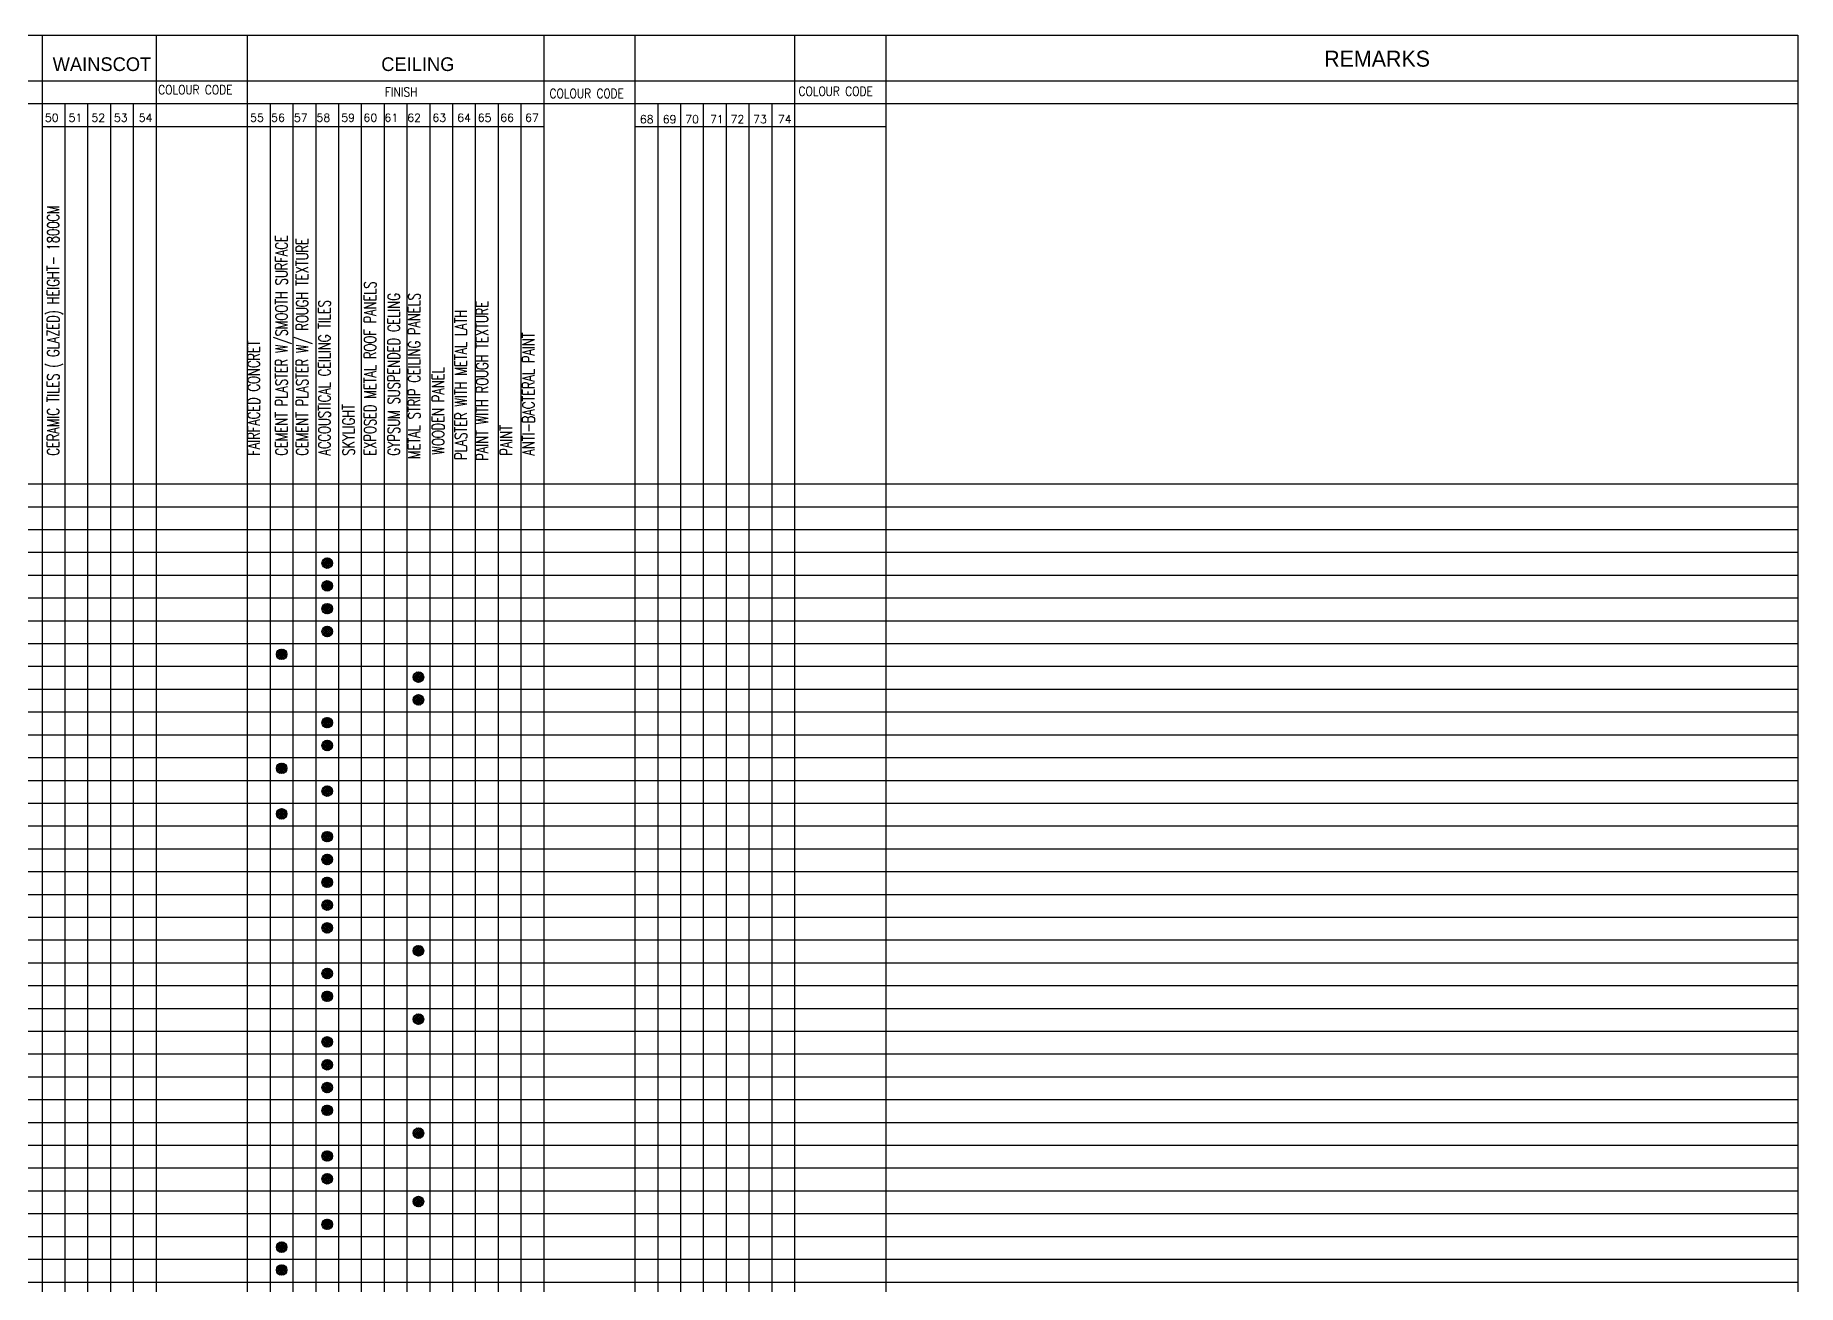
# Model space of a CAD drawing. Extents: x 290399 to 378179, y -92748 to -27662.
# Drawn here: x 334119 to 378179, y -61467 to -30233 of the extents above; entities that cross this region are included whole.
import ezdxf

# ---------------------------------------------------------------- set-up
doc = ezdxf.new("R2010")
doc.units = 0
doc.layers.get('0').update_dxf_attribs({"color": 4, "linetype": 'CONTINUOUS'})
doc.layers.add('TEXT', color=2, linetype='CONTINUOUS')
doc.styles.add('EBORD2', font='romand.shx')
doc.styles.add('STYLE1', font='')
doc.styles.get('STYLE1').set_extended_font_data('Andalus')

msp = doc.modelspace()

# ---------------------------------------------------------------- linework, layer by layer
at = {"color": 2}
for p, q in [((290399, -30233), (378179, -30233)), ((334289, -30233), (334289, -41448)), ((337139, -30233), (337139, -41448)), ((339419, -30233), (339419, -41448)), ((346829, -30233), (346829, -41448)), ((349109, -30233), (349109, -41448)), ((353099, -30233), (353099, -92748)), ((355379, -30233), (355379, -92748)), ((378179, -30233), (378179, -92748)), ((378179, -30233), (378179, -79068)), ((299519, -31373), (378179, -31373)), ((290399, -31943), (378179, -31943)), ((334289, -31943), (334289, -92748)), ((337139, -31943), (337139, -92748)), ((339419, -31943), (339419, -92748)), ((346829, -31943), (346829, -92748)), ((349109, -31943), (349109, -92748)), ((334289, -32513), (346829, -32513)), ((349109, -32513), (355379, -32513)), ((341286, -43427), (341418, -43295)), ((341407, -43559), (341286, -43438)), ((341450, -43556), (341290, -43395)), ((341292, -43467), (341458, -43301)), ((341301, -43365), (341356, -43310)), ((341483, -43543), (341303, -43363)), ((341306, -43498), (341489, -43316)), ((341510, -43523), (341322, -43336)), ((341327, -43524), (341514, -43337)), ((341530, -43498), (341348, -43315)), ((341354, -43543), (341534, -43363)), ((341545, -43466), (341379, -43301)), ((341387, -43556), (341547, -43396)), ((341550, -43426), (341420, -43295)), ((341430, -43559), (341550, -43439)), ((341534, -43363), (341482, -43312)), ((341425, -44130), (341286, -43991)), ((341287, -43978), (341399, -43866)), ((341288, -44023), (341444, -43868)), ((341463, -44122), (341294, -43952)), ((341370, -44121), (341295, -44046)), ((341300, -44057), (341478, -43880)), ((341494, -44106), (341309, -43922)), ((341319, -44085), (341506, -43898)), ((341518, -44084), (341331, -43898)), ((341343, -44107), (341527, -43923)), ((341536, -44057), (341359, -43879)), ((341374, -44122), (341543, -43953)), ((341548, -44022), (341393, -43867)), ((341412, -44130), (341550, -43992)), ((341549, -43977), (341438, -43867)), ((341468, -44120), (341541, -44047)), ((341286, -44578), (341429, -44436)), ((341292, -44526), (341377, -44442)), ((341295, -44616), (341466, -44444)), ((341311, -44645), (341496, -44460)), ((341503, -44669), (341317, -44482)), ((341333, -44669), (341520, -44483)), ((341525, -44645), (341341, -44460)), ((341542, -44615), (341371, -44444)), ((341550, -44577), (341408, -44435)), ((341543, -44524), (341461, -44442)), ((341440, -44698), (341288, -44545)), ((341394, -44698), (341288, -44592)), ((341475, -44687), (341299, -44510)), ((341362, -44687), (341538, -44511)), ((341397, -44698), (341549, -44546)), ((341444, -44697), (341548, -44593)), ((341286, -45131), (341412, -45005)), ((341413, -45270), (341286, -45142)), ((341291, -45173), (341453, -45010)), ((341454, -45265), (341291, -45101)), ((341304, -45205), (341486, -45024)), ((341486, -45251), (341305, -45069)), ((341346, -45248), (341307, -45210)), ((341310, -45061), (341342, -45029)), ((341324, -45231), (341512, -45044)), ((341512, -45230), (341325, -45043)), ((341350, -45251), (341532, -45070)), ((341532, -45204), (341351, -45023)), ((341383, -45265), (341546, -45102)), ((341546, -45172), (341384, -45010)), ((341424, -45270), (341550, -45143)), ((341550, -45130), (341425, -45005)), ((341494, -45246), (341527, -45213)), ((341524, -45058), (341498, -45032)), ((340147, -45726), (340297, -45576)), ((340293, -45839), (340147, -45693)), ((340149, -45678), (340249, -45578)), ((340243, -45835), (340151, -45743)), ((340329, -45829), (340156, -45656)), ((340157, -45762), (340332, -45587)), ((340359, -45813), (340173, -45627)), ((340175, -45790), (340361, -45604)), ((340382, -45790), (340196, -45604)), ((340198, -45813), (340384, -45628)), ((340399, -45761), (340225, -45586)), ((340228, -45830), (340400, -45657)), ((340409, -45725), (340260, -45576)), ((340264, -45839), (340410, -45694)), ((340407, -45677), (340309, -45579)), ((340315, -45835), (340405, -45744)), ((343567, -46296), (343717, -46146)), ((343569, -46248), (343669, -46148)), ((343732, -46405), (343570, -46243)), ((343577, -46332), (343752, -46157)), ((343765, -46392), (343584, -46211)), ((343595, -46360), (343781, -46174)), ((343791, -46372), (343604, -46184)), ((343618, -46383), (343804, -46198)), ((343811, -46346), (343630, -46164)), ((343648, -46400), (343820, -46227)), ((343825, -46314), (343662, -46150)), ((343830, -46273), (343703, -46145)), ((343809, -46206), (343770, -46166)), ((343691, -46410), (343566, -46285)), ((343618, -46382), (343593, -46358)), ((343684, -46409), (343830, -46264)), ((343735, -46405), (343825, -46314)), ((343691, -46980), (343566, -46855)), ((343567, -46866), (343717, -46716)), ((343569, -46818), (343669, -46718)), ((343732, -46975), (343570, -46813)), ((343577, -46902), (343752, -46727)), ((343765, -46962), (343584, -46781)), ((343618, -46952), (343593, -46928)), ((343595, -46930), (343781, -46744)), ((343791, -46942), (343604, -46754)), ((343618, -46953), (343804, -46768)), ((343811, -46916), (343630, -46734)), ((343648, -46970), (343820, -46797)), ((343825, -46884), (343662, -46720)), ((343684, -46979), (343830, -46834)), ((343830, -46843), (343703, -46715)), ((343735, -46975), (343825, -46884)), ((343809, -46776), (343770, -46736)), ((341286, -47417), (341418, -47285)), ((341407, -47549), (341286, -47428)), ((341450, -47546), (341290, -47385)), ((341292, -47457), (341458, -47291)), ((341301, -47355), (341356, -47300)), ((341483, -47533), (341303, -47353)), ((341306, -47488), (341489, -47306)), ((341510, -47513), (341322, -47326)), ((341327, -47514), (341514, -47327)), ((341530, -47488), (341348, -47305)), ((341354, -47533), (341534, -47353)), ((341545, -47456), (341379, -47291)), ((341387, -47546), (341547, -47386)), ((341550, -47416), (341420, -47285)), ((341430, -47549), (341550, -47429)), ((341534, -47353), (341482, -47302)), ((341286, -47987), (341418, -47855)), ((341407, -48119), (341286, -47998)), ((341450, -48116), (341290, -47955)), ((341292, -48027), (341458, -47861)), ((341301, -47925), (341356, -47870)), ((341483, -48103), (341303, -47923)), ((341306, -48058), (341489, -47876)), ((341510, -48083), (341322, -47896)), ((341327, -48084), (341514, -47897)), ((341530, -48058), (341348, -47875)), ((341354, -48103), (341534, -47923)), ((341545, -48026), (341379, -47861)), ((341387, -48116), (341547, -47956)), ((341550, -47986), (341420, -47855)), ((341430, -48119), (341550, -47999)), ((341534, -47923), (341482, -47872)), ((340147, -48576), (340297, -48426)), ((340149, -48528), (340249, -48428)), ((340157, -48612), (340332, -48437)), ((340175, -48640), (340361, -48454)), ((340382, -48640), (340196, -48454)), ((340399, -48611), (340225, -48436)), ((340409, -48575), (340260, -48426)), ((340407, -48527), (340309, -48429)), ((340293, -48689), (340147, -48543)), ((340243, -48685), (340151, -48593)), ((340329, -48679), (340156, -48506)), ((340359, -48663), (340173, -48477)), ((340198, -48663), (340384, -48478)), ((340228, -48680), (340400, -48507)), ((340264, -48689), (340410, -48544)), ((340315, -48685), (340405, -48594)), ((341286, -49127), (341418, -48995)), ((341407, -49259), (341286, -49138)), ((341450, -49256), (341290, -49095)), ((341292, -49167), (341458, -49001)), ((341301, -49065), (341356, -49010)), ((341483, -49243), (341303, -49063)), ((341306, -49198), (341489, -49016)), ((341510, -49223), (341322, -49036)), ((341327, -49224), (341514, -49037)), ((341530, -49198), (341348, -49015)), ((341354, -49243), (341534, -49063)), ((341545, -49166), (341379, -49001)), ((341387, -49256), (341547, -49096)), ((341550, -49126), (341420, -48995)), ((341430, -49259), (341550, -49139)), ((341534, -49063), (341482, -49012)), ((340147, -49716), (340297, -49566)), ((340293, -49829), (340147, -49683)), ((340149, -49668), (340249, -49568)), ((340243, -49825), (340151, -49733)), ((340329, -49819), (340156, -49646)), ((340157, -49752), (340332, -49577)), ((340359, -49803), (340173, -49617)), ((340175, -49780), (340361, -49594)), ((340382, -49780), (340196, -49594)), ((340198, -49803), (340384, -49618)), ((340399, -49751), (340225, -49576)), ((340228, -49820), (340400, -49647)), ((340409, -49715), (340260, -49566)), ((340264, -49829), (340410, -49684)), ((340407, -49667), (340309, -49569)), ((340315, -49825), (340405, -49734)), ((341286, -50267), (341418, -50135)), ((341292, -50307), (341458, -50141)), ((341301, -50205), (341356, -50150)), ((341483, -50383), (341303, -50203)), ((341306, -50338), (341489, -50156)), ((341510, -50363), (341322, -50176)), ((341327, -50364), (341514, -50177)), ((341530, -50338), (341348, -50155)), ((341354, -50383), (341534, -50203)), ((341545, -50306), (341379, -50141)), ((341550, -50266), (341420, -50135)), ((341534, -50203), (341482, -50152)), ((341407, -50399), (341286, -50278)), ((341450, -50396), (341290, -50235)), ((341387, -50396), (341547, -50236)), ((341430, -50399), (341550, -50279)), ((341286, -50837), (341418, -50705)), ((341407, -50969), (341286, -50848)), ((341450, -50966), (341290, -50805)), ((341292, -50877), (341458, -50711)), ((341301, -50775), (341356, -50720)), ((341483, -50953), (341303, -50773)), ((341306, -50908), (341489, -50726)), ((341510, -50933), (341322, -50746)), ((341327, -50934), (341514, -50747)), ((341530, -50908), (341348, -50725)), ((341354, -50953), (341534, -50773)), ((341545, -50876), (341379, -50711)), ((341387, -50966), (341547, -50806)), ((341550, -50836), (341420, -50705)), ((341430, -50969), (341550, -50849)), ((341534, -50773), (341482, -50722)), ((341286, -51407), (341418, -51275)), ((341407, -51539), (341286, -51418)), ((341450, -51536), (341290, -51375)), ((341292, -51447), (341458, -51281)), ((341301, -51345), (341356, -51290)), ((341483, -51523), (341303, -51343)), ((341306, -51478), (341489, -51296)), ((341510, -51503), (341322, -51316)), ((341327, -51504), (341514, -51317)), ((341530, -51478), (341348, -51295)), ((341354, -51523), (341534, -51343)), ((341545, -51446), (341379, -51281)), ((341387, -51536), (341547, -51376)), ((341550, -51406), (341420, -51275)), ((341430, -51539), (341550, -51419)), ((341534, -51343), (341482, -51292)), ((341286, -51977), (341418, -51845)), ((341407, -52109), (341286, -51988)), ((341450, -52106), (341290, -51945)), ((341292, -52017), (341458, -51851)), ((341301, -51915), (341356, -51860)), ((341483, -52093), (341303, -51913)), ((341306, -52048), (341489, -51866)), ((341510, -52073), (341322, -51886)), ((341327, -52074), (341514, -51887)), ((341530, -52048), (341348, -51865)), ((341354, -52093), (341534, -51913)), ((341545, -52016), (341379, -51851)), ((341387, -52106), (341547, -51946)), ((341550, -51976), (341420, -51845)), ((341430, -52109), (341550, -51989)), ((341534, -51913), (341482, -51862)), ((341286, -52547), (341418, -52415)), ((341292, -52587), (341458, -52421)), ((341301, -52485), (341356, -52430)), ((341545, -52586), (341379, -52421)), ((341550, -52546), (341420, -52415)), ((341407, -52679), (341286, -52558)), ((341450, -52676), (341290, -52515)), ((341483, -52663), (341303, -52483)), ((341306, -52618), (341489, -52436)), ((341510, -52643), (341322, -52456)), ((341327, -52644), (341514, -52457)), ((341530, -52618), (341348, -52435)), ((341354, -52663), (341534, -52483)), ((341387, -52676), (341547, -52516)), ((341430, -52679), (341550, -52559)), ((341534, -52483), (341482, -52432)), ((343691, -53250), (343566, -53125)), ((343567, -53136), (343717, -52986)), ((343569, -53088), (343669, -52988)), ((343732, -53245), (343570, -53083)), ((343577, -53172), (343752, -52997)), ((343765, -53232), (343584, -53051)), ((343618, -53222), (343593, -53198)), ((343595, -53200), (343781, -53014)), ((343791, -53212), (343604, -53024)), ((343618, -53223), (343804, -53038)), ((343811, -53186), (343630, -53004)), ((343648, -53240), (343820, -53067)), ((343825, -53154), (343662, -52990)), ((343684, -53249), (343830, -53104)), ((343830, -53113), (343703, -52985)), ((343735, -53245), (343825, -53154)), ((343809, -53046), (343770, -53006)), ((341286, -53687), (341418, -53555)), ((341407, -53819), (341286, -53698)), ((341450, -53816), (341290, -53655)), ((341292, -53727), (341458, -53561)), ((341301, -53625), (341356, -53570)), ((341483, -53803), (341303, -53623)), ((341306, -53758), (341489, -53576)), ((341510, -53783), (341322, -53596)), ((341327, -53784), (341514, -53597)), ((341530, -53758), (341348, -53575)), ((341354, -53803), (341534, -53623)), ((341545, -53726), (341379, -53561)), ((341387, -53816), (341547, -53656)), ((341550, -53686), (341420, -53555)), ((341430, -53819), (341550, -53699)), ((341534, -53623), (341482, -53572)), ((341286, -54257), (341418, -54125)), ((341292, -54297), (341458, -54131)), ((341301, -54195), (341356, -54140)), ((341483, -54373), (341303, -54193)), ((341306, -54328), (341489, -54146)), ((341510, -54353), (341322, -54166)), ((341327, -54354), (341514, -54167)), ((341530, -54328), (341348, -54145)), ((341354, -54373), (341534, -54193)), ((341545, -54296), (341379, -54131)), ((341550, -54256), (341420, -54125)), ((341534, -54193), (341482, -54142)), ((341407, -54389), (341286, -54268)), ((341450, -54386), (341290, -54225)), ((341387, -54386), (341547, -54226)), ((341430, -54389), (341550, -54269)), ((343691, -54960), (343566, -54835)), ((343567, -54846), (343717, -54696)), ((343569, -54798), (343669, -54698)), ((343732, -54955), (343570, -54793)), ((343577, -54882), (343752, -54707)), ((343765, -54942), (343584, -54761)), ((343618, -54932), (343593, -54908)), ((343595, -54910), (343781, -54724)), ((343791, -54922), (343604, -54734)), ((343618, -54933), (343804, -54748)), ((343811, -54896), (343630, -54714)), ((343648, -54950), (343820, -54777)), ((343825, -54864), (343662, -54700)), ((343684, -54959), (343830, -54814)), ((343830, -54823), (343703, -54695)), ((343735, -54955), (343825, -54864)), ((343809, -54756), (343770, -54716)), ((341286, -55397), (341418, -55265)), ((341407, -55529), (341286, -55408)), ((341450, -55526), (341290, -55365)), ((341292, -55437), (341458, -55271)), ((341301, -55335), (341356, -55280)), ((341483, -55513), (341303, -55333)), ((341306, -55468), (341489, -55286)), ((341510, -55493), (341322, -55306)), ((341327, -55494), (341514, -55307)), ((341530, -55468), (341348, -55285)), ((341354, -55513), (341534, -55333)), ((341545, -55436), (341379, -55271)), ((341387, -55526), (341547, -55366)), ((341550, -55396), (341420, -55265)), ((341430, -55529), (341550, -55409)), ((341534, -55333), (341482, -55282)), ((341286, -55967), (341418, -55835)), ((341450, -56096), (341290, -55935)), ((341292, -56007), (341458, -55841)), ((341301, -55905), (341356, -55850)), ((341483, -56083), (341303, -55903)), ((341306, -56038), (341489, -55856)), ((341510, -56063), (341322, -55876)), ((341327, -56064), (341514, -55877)), ((341530, -56038), (341348, -55855)), ((341354, -56083), (341534, -55903)), ((341545, -56006), (341379, -55841)), ((341387, -56096), (341547, -55936)), ((341550, -55966), (341420, -55835)), ((341534, -55903), (341482, -55852)), ((341407, -56099), (341286, -55978)), ((341430, -56099), (341550, -55979)), ((341286, -56537), (341418, -56405)), ((341407, -56669), (341286, -56548)), ((341450, -56666), (341290, -56505)), ((341292, -56577), (341458, -56411)), ((341301, -56475), (341356, -56420)), ((341483, -56653), (341303, -56473)), ((341306, -56608), (341489, -56426)), ((341510, -56633), (341322, -56446)), ((341327, -56634), (341514, -56447)), ((341530, -56608), (341348, -56425)), ((341354, -56653), (341534, -56473)), ((341545, -56576), (341379, -56411)), ((341387, -56666), (341547, -56506)), ((341550, -56536), (341420, -56405)), ((341430, -56669), (341550, -56549)), ((341534, -56473), (341482, -56422)), ((341286, -57107), (341418, -56975)), ((341407, -57239), (341286, -57118)), ((341450, -57236), (341290, -57075)), ((341292, -57147), (341458, -56981)), ((341301, -57045), (341356, -56990)), ((341483, -57223), (341303, -57043)), ((341306, -57178), (341489, -56996)), ((341510, -57203), (341322, -57016)), ((341327, -57204), (341514, -57017)), ((341530, -57178), (341348, -56995)), ((341354, -57223), (341534, -57043)), ((341545, -57146), (341379, -56981)), ((341387, -57236), (341547, -57076)), ((341550, -57106), (341420, -56975)), ((341430, -57239), (341550, -57119)), ((341534, -57043), (341482, -56992)), ((343691, -57810), (343566, -57685)), ((343567, -57696), (343717, -57546)), ((343569, -57648), (343669, -57548)), ((343732, -57805), (343570, -57643)), ((343577, -57732), (343752, -57557)), ((343765, -57792), (343584, -57611)), ((343595, -57760), (343781, -57574)), ((343791, -57772), (343604, -57584)), ((343618, -57783), (343804, -57598)), ((343811, -57746), (343630, -57564)), ((343648, -57800), (343820, -57627)), ((343825, -57714), (343662, -57550)), ((343684, -57809), (343830, -57664)), ((343830, -57673), (343703, -57545)), ((343735, -57805), (343825, -57714)), ((343809, -57606), (343770, -57566)), ((341286, -58247), (341418, -58115)), ((341292, -58287), (341458, -58121)), ((341301, -58185), (341356, -58130)), ((341306, -58318), (341489, -58136)), ((341510, -58343), (341322, -58156)), ((341327, -58344), (341514, -58157)), ((341530, -58318), (341348, -58135)), ((341545, -58286), (341379, -58121)), ((341550, -58246), (341420, -58115)), ((341534, -58183), (341482, -58132)), ((343618, -57782), (343593, -57758)), ((341407, -58379), (341286, -58258)), ((341450, -58376), (341290, -58215)), ((341483, -58363), (341303, -58183)), ((341354, -58363), (341534, -58183)), ((341387, -58376), (341547, -58216)), ((341430, -58379), (341550, -58259)), ((341286, -58817), (341418, -58685)), ((341407, -58949), (341286, -58828)), ((341450, -58946), (341290, -58785)), ((341292, -58857), (341458, -58691)), ((341301, -58755), (341356, -58700)), ((341483, -58933), (341303, -58753)), ((341306, -58888), (341489, -58706)), ((341510, -58913), (341322, -58726)), ((341327, -58914), (341514, -58727)), ((341530, -58888), (341348, -58705)), ((341354, -58933), (341534, -58753)), ((341545, -58856), (341379, -58691)), ((341387, -58946), (341547, -58786)), ((341550, -58816), (341420, -58685)), ((341430, -58949), (341550, -58829)), ((341534, -58753), (341482, -58702)), ((343691, -59520), (343566, -59395)), ((343567, -59406), (343717, -59256)), ((343569, -59358), (343669, -59258)), ((343732, -59515), (343570, -59353)), ((343577, -59442), (343752, -59267)), ((343765, -59502), (343584, -59321)), ((343618, -59492), (343593, -59468)), ((343595, -59470), (343781, -59284)), ((343791, -59482), (343604, -59294)), ((343618, -59493), (343804, -59308)), ((343811, -59456), (343630, -59274)), ((343648, -59510), (343820, -59337)), ((343825, -59424), (343662, -59260)), ((343684, -59519), (343830, -59374)), ((343830, -59383), (343703, -59255)), ((343735, -59515), (343825, -59424)), ((343809, -59316), (343770, -59276)), ((341286, -59957), (341418, -59825)), ((341292, -59997), (341458, -59831)), ((341301, -59895), (341356, -59840)), ((341483, -60073), (341303, -59893)), ((341306, -60028), (341489, -59846)), ((341510, -60053), (341322, -59866)), ((341327, -60054), (341514, -59867)), ((341530, -60028), (341348, -59845)), ((341354, -60073), (341534, -59893)), ((341545, -59996), (341379, -59831)), ((341550, -59956), (341420, -59825)), ((341534, -59893), (341482, -59842)), ((341407, -60089), (341286, -59968)), ((341450, -60086), (341290, -59925)), ((341387, -60086), (341547, -59926)), ((341430, -60089), (341550, -59969)), ((340147, -60546), (340297, -60396)), ((340293, -60659), (340147, -60513)), ((340149, -60498), (340249, -60398)), ((340243, -60655), (340151, -60563)), ((340329, -60649), (340156, -60476)), ((340157, -60582), (340332, -60407)), ((340359, -60633), (340173, -60447)), ((340175, -60610), (340361, -60424)), ((340382, -60610), (340196, -60424)), ((340198, -60633), (340384, -60448)), ((340399, -60581), (340225, -60406)), ((340228, -60650), (340400, -60477)), ((340409, -60545), (340260, -60396)), ((340264, -60659), (340410, -60514)), ((340407, -60497), (340309, -60399)), ((340315, -60655), (340405, -60564)), ((340147, -61116), (340297, -60966)), ((340293, -61229), (340147, -61083)), ((340149, -61068), (340249, -60968)), ((340243, -61225), (340151, -61133)), ((340329, -61219), (340156, -61046)), ((340157, -61152), (340332, -60977)), ((340359, -61203), (340173, -61017)), ((340175, -61180), (340361, -60994)), ((340382, -61180), (340196, -60994)), ((340198, -61203), (340384, -61018)), ((340399, -61151), (340225, -60976)), ((340228, -61220), (340400, -61047)), ((340409, -61115), (340260, -60966)), ((340264, -61229), (340410, -61084)), ((340407, -61067), (340309, -60969)), ((340315, -61225), (340405, -61134))]:
    msp.add_line(p, q, dxfattribs=at)
at = {"color": 5}
for p, q in [((334859, -31943), (334859, -92748)), ((335429, -31943), (335429, -92748)), ((335999, -31943), (335999, -92748)), ((336569, -31943), (336569, -92748)), ((339989, -31943), (339989, -92748)), ((340559, -31943), (340559, -92748)), ((341129, -31943), (341129, -92748)), ((341699, -31943), (341699, -92748)), ((342269, -31943), (342269, -92748)), ((342839, -31943), (342839, -92748)), ((343409, -31943), (343409, -92748)), ((343979, -31943), (343979, -92748)), ((344549, -31943), (344549, -92748)), ((345119, -31943), (345119, -92748)), ((345689, -31943), (345689, -92748)), ((346259, -31943), (346259, -92748)), ((349679, -31943), (349679, -92748)), ((350249, -31943), (350249, -92748)), ((350819, -31943), (350819, -92748)), ((351389, -31943), (351389, -92748)), ((351959, -31943), (351959, -92748)), ((352529, -31943), (352529, -92748)), ((290399, -41448), (378179, -41448)), ((290399, -42018), (378179, -42018)), ((290399, -42588), (378179, -42588)), ((290399, -43158), (378179, -43158)), ((290399, -43728), (378179, -43728)), ((290399, -44298), (378179, -44298)), ((290399, -44868), (378179, -44868)), ((290399, -45438), (378179, -45438)), ((290399, -46008), (378179, -46008)), ((290399, -46578), (378179, -46578)), ((290399, -47148), (378179, -47148)), ((290399, -47718), (378179, -47718)), ((290399, -48288), (378179, -48288)), ((290399, -48858), (378179, -48858)), ((290399, -49428), (378179, -49428)), ((290399, -49998), (378179, -49998)), ((290399, -50568), (378179, -50568)), ((290399, -51138), (378179, -51138)), ((290399, -51708), (378179, -51708)), ((290399, -52278), (378179, -52278)), ((290399, -52848), (378179, -52848)), ((290399, -53418), (378179, -53418)), ((290399, -53988), (378179, -53988)), ((290399, -54558), (378179, -54558)), ((290399, -55128), (378179, -55128)), ((290399, -55698), (378179, -55698)), ((290399, -56268), (378179, -56268)), ((290399, -56838), (378179, -56838)), ((290399, -57408), (378179, -57408)), ((290399, -57978), (378179, -57978)), ((290399, -57978), (378179, -57978)), ((290399, -58548), (378179, -58548)), ((290399, -59118), (378179, -59118)), ((290399, -59688), (378179, -59688)), ((290399, -60258), (378179, -60258)), ((290399, -60828), (378179, -60828)), ((290399, -61398), (378179, -61398))]:
    msp.add_line(p, q, dxfattribs=at)
at = {"color": 2}
for centre in [(341418, -43427), (341418, -43997), (341418, -44567), (341418, -45137), (340278, -45707), (343698, -46277), (343698, -46847), (341418, -47417), (341418, -47987), (340278, -48557), (341418, -49127), (340278, -49697), (341418, -50267), (341418, -50837), (341418, -51407), (341418, -51977), (341418, -52547), (343698, -53117), (341418, -53687), (341418, -54257), (343698, -54827), (341418, -55397), (341418, -55967), (341418, -56537), (341418, -57107), (343698, -57677), (341418, -58247), (341418, -58817), (343698, -59387), (341418, -59957), (340278, -60527), (340278, -61097)]:
    msp.add_circle(centre, 132, dxfattribs=at)

# ---------------------------------------------------------------- texts
at = {"color": 2, "style": 'EBORD2', "width": 0.85}
for s, p in [('COLOUR CODE', (337190, -31710)), ('FINISH', (342861, -31767)), ('COLOUR CODE', (346975, -31803)), ('COLOUR CODE', (353197, -31747))]:
    msp.add_text(s, height=228, dxfattribs=at).set_placement(p)
at = {"color": 2, "style": 'EBORD2'}
for s, p in [('50', (334360, -32394)), ('51', (334952, -32394)), ('52', (335522, -32394)), ('53', (336086, -32394)), ('54', (336706, -32394)), ('55', (339490, -32394)), ('56', (340015, -32394)), ('57', (340585, -32394)), ('58', (341149, -32394)), ('59', (341769, -32394)), ('60', (342324, -32394)), ('61', (342849, -32394)), ('62', (343419, -32394)), ('63', (344047, -32394)), ('64', (344667, -32394)), ('65', (345180, -32394)), ('66', (345744, -32394)), ('67', (346364, -32394)), ('68', (349233, -32432)), ('69', (349804, -32432)), ('70', (350367, -32432)), ('71', (350987, -32432)), ('72', (351501, -32432)), ('73', (352064, -32432)), ('74', (352684, -32432))]:
    msp.add_text(s, height=200, dxfattribs=at).set_placement(p)
at = {"color": 2, "style": 'EBORD2', "width": 0.7}
for s, p in [('CERAMIC TILES ( GLAZED) HEIGHT- 1800CM', (334715, -40739)), ('CEMENT PLASTER W/SMOOTH SURFACE', (340424, -40739)), ('CEMENT PLASTER W/ ROUGH TEXTURE', (340943, -40739)), ('EXPOSED METAL ROOF PANELS', (342638, -40739)), ('ACCOUSTICAL CEILING TILES', (341496, -40739)), ('GYPSUM SUSPENDED CELING', (343230, -40739)), ('METAL STRIP CEILING PANELS', (343744, -40824)), ('PAINT WITH ROUGH TEXTURE', (345442, -40866)), ('PLASTER WITH METAL LATH', (344910, -40845)), ('FAIRFACED CONCRET', (339730, -40739)), ('ANTI-BACTERAL PAINT', (346596, -40739)), ('WOODEN PANEL', (344341, -40718)), ('SKYLIGHT', (342102, -40739)), ('PAINT', (346040, -40739))]:
    msp.add_text(s, height=300, rotation=90, dxfattribs=at).set_placement(p)
at = {"layer": 'TEXT', "style": 'STYLE1'}
for s, height, p in [('WAINSCOT', 342, (334554, -31127)), ('CEILING', 342, (342768, -31127)), ('REMARKS', 400, (366340, -31019))]:
    msp.add_text(s, height=height, dxfattribs=at).set_placement(p)

doc.saveas('drawing.dxf')
